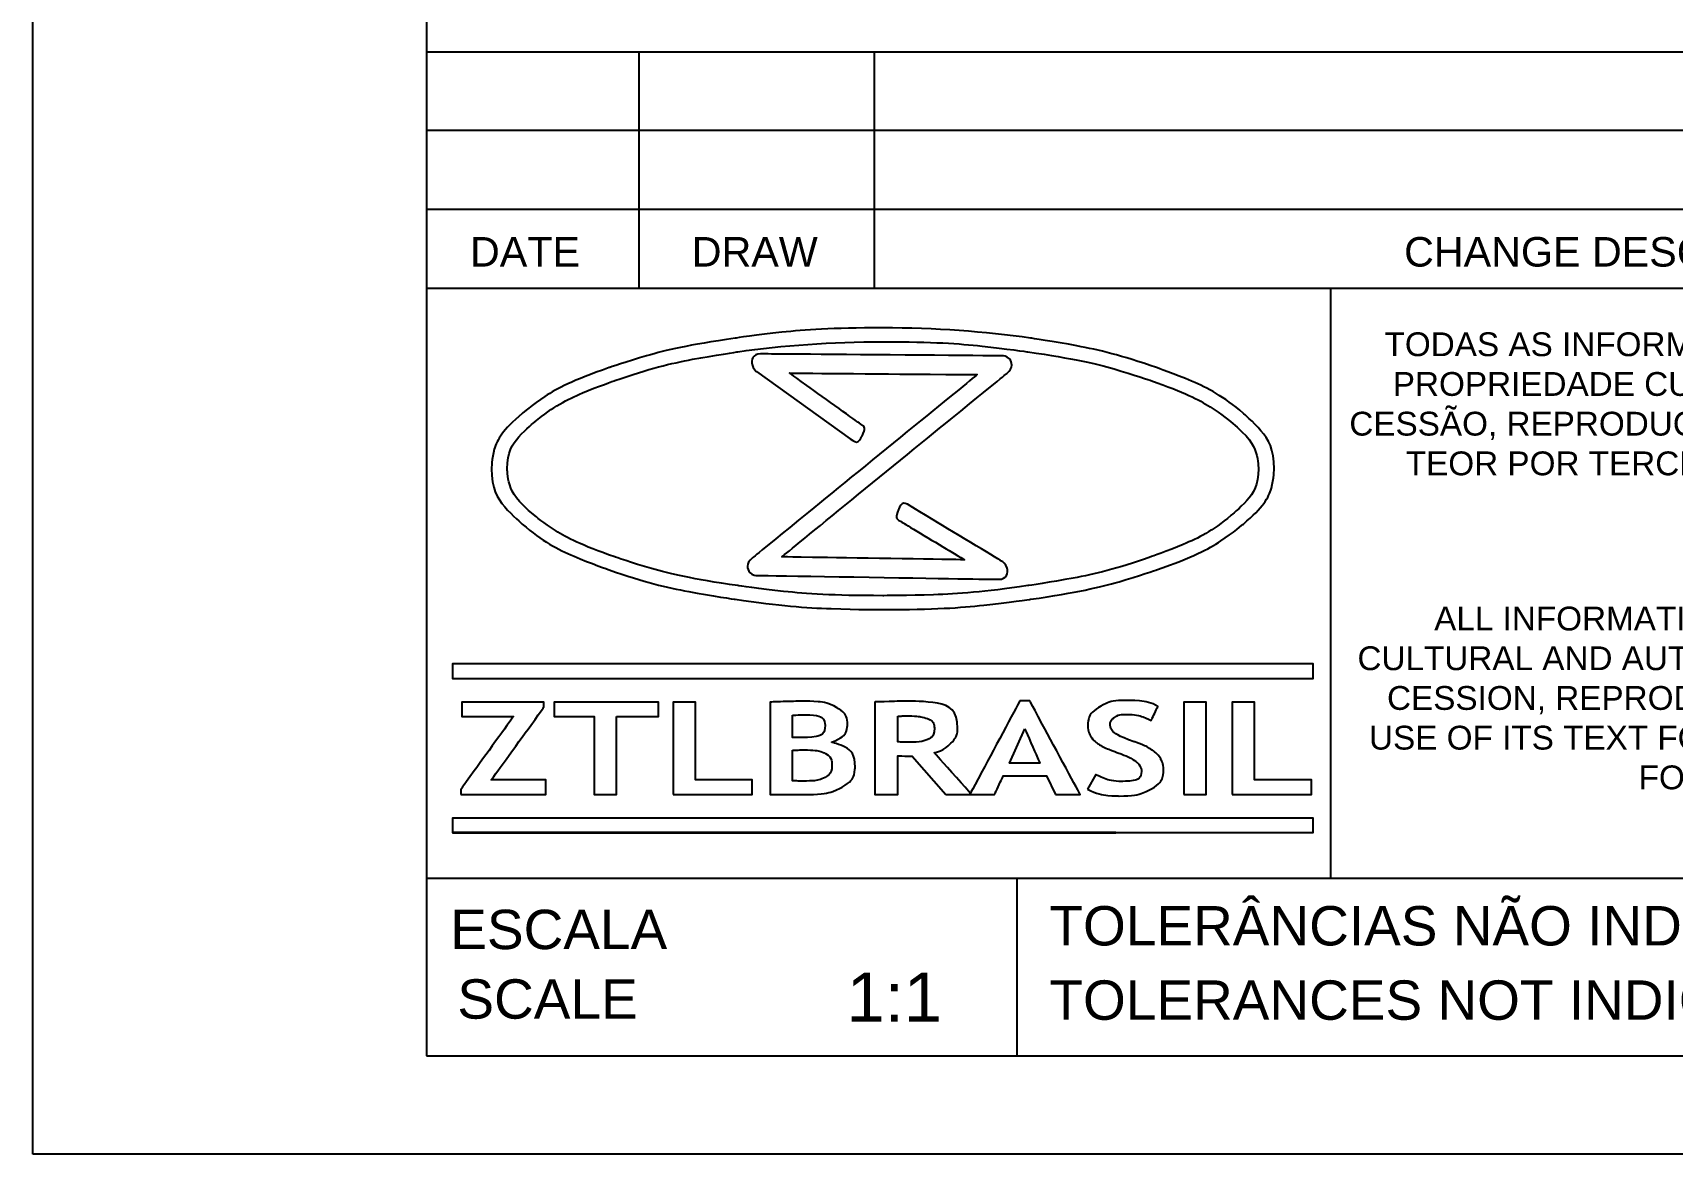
# Model space of a CAD drawing. Header units: millimetres. Extents: x 4492 to 4709, y 1173 to 1477.
# Drawn here: x 4491.7 to 4581.7, y 1173.3 to 1234.8 of the extents above; entities that cross this region are included whole.
import ezdxf
from ezdxf.enums import TextEntityAlignment as Align

# ---------------------------------------------------------------- set-up
doc = ezdxf.new("R2010")
doc.units = ezdxf.units.MM
doc.linetypes.add('ACAD_ISO02W100', pattern=[15, 12, -3])
doc.layers.add('AM_8', color=40, linetype='ACAD_ISO02W100', lineweight=35)
doc.layers.add('Camada 1', color=7, linetype='Continuous')
doc.styles.get("Standard").update_dxf_attribs({"font": 'arial.ttf'})

msp = doc.modelspace()

# ---------------------------------------------------------------- linework, layer by layer
at = {"color": 135, "lineweight": 25}
for p, q in [((4491.716, 1173.271), (4491.716, 1476.751)), ((4708.796, 1173.271), (4491.716, 1173.271))]:
    msp.add_line(p, q, dxfattribs=at)
for p, q in [((4513.316, 1471.351), (4513.316, 1178.671)), ((4513.316, 1233.751), (4703.396, 1233.751)), ((4513.316, 1233.751), (4513.316, 1178.671)), ((4513.316, 1233.751), (4650.744, 1233.751)), ((4524.983, 1220.791), (4524.983, 1233.751)), ((4537.913, 1220.791), (4537.913, 1233.751)), ((4650.744, 1229.431), (4513.316, 1229.431)), ((4513.316, 1225.111), (4650.744, 1225.111)), ((4513.316, 1220.791), (4627.796, 1220.791)), ((4562.924, 1220.791), (4562.924, 1188.391)), ((4627.796, 1188.391), (4513.316, 1188.391)), ((4545.716, 1188.391), (4545.716, 1178.671)), ((4513.316, 1178.671), (4703.396, 1178.671)), ((4513.316, 1178.671), (4703.396, 1178.671))]:
    msp.add_line(p, q)
at = {"layer": 'AM_8', "color": 0, "linetype": 'Continuous'}
msp.add_line((4514.746, 1190.918), (4551.147, 1190.918), dxfattribs=at)
at = {"layer": 'Camada 1'}
for points, knots in [([(4538.363, 1218.603), (4541.23, 1218.603), (4543.969, 1218.402), (4546.472, 1218.039), (4546.472, 1218.039), (4549.073, 1217.661), (4551.419, 1217.107), (4553.386, 1216.421), (4553.386, 1216.421), (4555.406, 1215.716), (4557.036, 1214.865), (4558.15, 1213.913), (4558.15, 1213.913), (4559.235, 1212.986), (4559.834, 1211.961), (4559.834, 1210.877), (4559.834, 1210.877), (4559.834, 1209.793), (4559.235, 1208.767), (4558.15, 1207.84), (4558.15, 1207.84), (4557.036, 1206.888), (4555.406, 1206.038), (4553.386, 1205.333), (4553.386, 1205.333), (4551.419, 1204.646), (4549.073, 1204.092), (4546.472, 1203.714), (4546.472, 1203.714), (4543.969, 1203.351), (4541.23, 1203.15), (4538.363, 1203.15), (4538.363, 1203.15), (4535.496, 1203.15), (4532.757, 1203.351), (4530.254, 1203.714), (4530.254, 1203.714), (4527.653, 1204.092), (4525.307, 1204.646), (4523.34, 1205.333), (4523.34, 1205.333), (4521.32, 1206.038), (4519.69, 1206.888), (4518.576, 1207.84), (4518.576, 1207.84), (4517.491, 1208.767), (4516.892, 1209.793), (4516.892, 1210.877), (4516.892, 1210.877), (4516.892, 1211.961), (4517.491, 1212.986), (4518.576, 1213.913), (4518.576, 1213.913), (4519.69, 1214.865), (4521.32, 1215.716), (4523.34, 1216.421), (4523.34, 1216.421), (4525.307, 1217.107), (4527.653, 1217.661), (4530.254, 1218.039), (4530.254, 1218.039), (4532.757, 1218.402), (4535.496, 1218.603), (4538.363, 1218.603)], [0, 0, 0, 0, 0.058824, 0.058824, 0.058824, 0.088235, 0.117647, 0.117647, 0.117647, 0.147059, 0.176471, 0.176471, 0.176471, 0.205882, 0.235294, 0.235294, 0.235294, 0.264706, 0.294118, 0.294118, 0.294118, 0.323529, 0.352941, 0.352941, 0.352941, 0.382353, 0.411765, 0.411765, 0.411765, 0.441176, 0.470588, 0.470588, 0.470588, 0.5, 0.529412, 0.529412, 0.529412, 0.558824, 0.588235, 0.588235, 0.588235, 0.617647, 0.647059, 0.647059, 0.647059, 0.676471, 0.705882, 0.705882, 0.705882, 0.735294, 0.764706, 0.764706, 0.764706, 0.794118, 0.823529, 0.823529, 0.823529, 0.852941, 0.882353, 0.882353, 0.882353, 0.941176, 1, 1, 1, 1]), ([(4538.363, 1217.841), (4535.547, 1217.841), (4532.859, 1217.645), (4530.409, 1217.29), (4530.409, 1217.29), (4527.862, 1216.921), (4525.57, 1216.381), (4523.653, 1215.712), (4523.653, 1215.712), (4521.787, 1215.061), (4520.284, 1214.292), (4519.26, 1213.447), (4519.26, 1213.447), (4518.288, 1212.645), (4517.752, 1211.776), (4517.752, 1210.877), (4517.752, 1210.877), (4517.752, 1209.977), (4518.288, 1209.109), (4519.26, 1208.307), (4519.26, 1208.307), (4520.284, 1207.461), (4521.787, 1206.692), (4523.653, 1206.041), (4523.653, 1206.041), (4525.57, 1205.372), (4527.862, 1204.832), (4530.408, 1204.463), (4530.408, 1204.463), (4532.859, 1204.108), (4535.546, 1203.912), (4538.363, 1203.912), (4538.363, 1203.912), (4541.18, 1203.912), (4543.867, 1204.108), (4546.317, 1204.463), (4546.317, 1204.463), (4548.864, 1204.832), (4551.155, 1205.372), (4553.073, 1206.041), (4553.073, 1206.041), (4554.938, 1206.692), (4556.442, 1207.461), (4557.466, 1208.307), (4557.466, 1208.307), (4558.437, 1209.109), (4558.974, 1209.977), (4558.974, 1210.877), (4558.974, 1210.877), (4558.974, 1211.776), (4558.437, 1212.645), (4557.466, 1213.447), (4557.466, 1213.447), (4556.442, 1214.292), (4554.938, 1215.061), (4553.073, 1215.712), (4553.073, 1215.712), (4551.155, 1216.381), (4548.864, 1216.921), (4546.317, 1217.29), (4546.317, 1217.29), (4543.867, 1217.645), (4541.179, 1217.841), (4538.363, 1217.841)], [0, 0, 0, 0, 0.058824, 0.058824, 0.058824, 0.088235, 0.117647, 0.117647, 0.117647, 0.147059, 0.176471, 0.176471, 0.176471, 0.205882, 0.235294, 0.235294, 0.235294, 0.264706, 0.294118, 0.294118, 0.294118, 0.323529, 0.352941, 0.352941, 0.352941, 0.382353, 0.411765, 0.411765, 0.411765, 0.441176, 0.470588, 0.470588, 0.470588, 0.5, 0.529412, 0.529412, 0.529412, 0.558824, 0.588235, 0.588235, 0.588235, 0.617647, 0.647059, 0.647059, 0.647059, 0.676471, 0.705882, 0.705882, 0.705882, 0.735294, 0.764706, 0.764706, 0.764706, 0.794118, 0.823529, 0.823529, 0.823529, 0.852941, 0.882353, 0.882353, 0.882353, 0.941176, 1, 1, 1, 1]), ([(4536.577, 1212.522), (4536.577, 1212.522), (4531.433, 1216.208), (4531.433, 1216.208), (4531.433, 1216.208), (4531.05, 1216.482), (4531.205, 1217.179), (4531.657, 1217.175), (4531.657, 1217.175), (4531.657, 1217.175), (4544.942, 1217.068), (4544.942, 1217.068), (4544.942, 1217.068), (4545.378, 1217.065), (4545.54, 1216.407), (4545.184, 1216.117), (4545.184, 1216.117), (4545.184, 1216.117), (4532.816, 1206.041), (4532.816, 1206.041), (4532.816, 1206.041), (4532.816, 1206.041), (4542.84, 1205.88), (4542.84, 1205.88), (4542.84, 1205.88), (4542.84, 1205.88), (4539.468, 1207.911), (4539.468, 1207.911), (4539.468, 1207.911), (4539.247, 1208.045), (4539.025, 1208.178), (4539.218, 1208.641), (4539.218, 1208.641), (4539.412, 1209.105), (4539.634, 1208.971), (4539.855, 1208.838), (4539.855, 1208.838), (4539.855, 1208.838), (4544.91, 1205.793), (4544.91, 1205.793), (4544.91, 1205.793), (4545.323, 1205.543), (4545.177, 1204.802), (4544.711, 1204.809), (4544.711, 1204.809), (4544.711, 1204.809), (4531.427, 1205.023), (4531.427, 1205.023), (4531.427, 1205.023), (4530.991, 1205.03), (4530.832, 1205.685), (4531.187, 1205.974), (4531.187, 1205.974), (4531.187, 1205.974), (4543.542, 1216.039), (4543.542, 1216.039), (4543.542, 1216.039), (4543.542, 1216.039), (4533.245, 1216.122), (4533.245, 1216.122), (4533.245, 1216.122), (4533.245, 1216.122), (4537.021, 1213.416), (4537.021, 1213.416), (4537.021, 1213.416), (4537.232, 1213.265), (4537.442, 1213.114), (4537.22, 1212.667), (4537.22, 1212.667), (4536.998, 1212.22), (4536.788, 1212.371), (4536.577, 1212.522)], [0, 0, 0, 0, 0.052632, 0.052632, 0.052632, 0.078947, 0.105263, 0.105263, 0.105263, 0.131579, 0.157895, 0.157895, 0.157895, 0.184211, 0.210526, 0.210526, 0.210526, 0.236842, 0.263158, 0.263158, 0.263158, 0.289474, 0.315789, 0.315789, 0.315789, 0.342105, 0.368421, 0.368421, 0.368421, 0.394737, 0.421053, 0.421053, 0.421053, 0.447368, 0.473684, 0.473684, 0.473684, 0.5, 0.526316, 0.526316, 0.526316, 0.552632, 0.578947, 0.578947, 0.578947, 0.605263, 0.631579, 0.631579, 0.631579, 0.657895, 0.684211, 0.684211, 0.684211, 0.710526, 0.736842, 0.736842, 0.736842, 0.763158, 0.789474, 0.789474, 0.789474, 0.815789, 0.842105, 0.842105, 0.842105, 0.868421, 0.894737, 0.894737, 0.894737, 0.947368, 1, 1, 1, 1]), ([(4514.838, 1200.169), (4514.838, 1200.169), (4561.887, 1200.169), (4561.887, 1200.169), (4561.887, 1200.169), (4561.887, 1200.169), (4561.98, 1200.169), (4561.98, 1200.169), (4561.98, 1200.169), (4561.98, 1200.169), (4561.98, 1200.076), (4561.98, 1200.076), (4561.98, 1200.076), (4561.98, 1200.076), (4561.98, 1199.464), (4561.98, 1199.464), (4561.98, 1199.464), (4561.98, 1199.464), (4561.98, 1199.372), (4561.98, 1199.372), (4561.98, 1199.372), (4561.98, 1199.372), (4561.887, 1199.372), (4561.887, 1199.372), (4561.887, 1199.372), (4561.887, 1199.372), (4514.838, 1199.372), (4514.838, 1199.372), (4514.838, 1199.372), (4514.838, 1199.372), (4514.746, 1199.372), (4514.746, 1199.372), (4514.746, 1199.372), (4514.746, 1199.372), (4514.746, 1199.464), (4514.746, 1199.464), (4514.746, 1199.464), (4514.746, 1199.464), (4514.746, 1200.076), (4514.746, 1200.076), (4514.746, 1200.076), (4514.746, 1200.076), (4514.746, 1200.169), (4514.746, 1200.169), (4514.746, 1200.169), (4514.746, 1200.169), (4514.838, 1200.169), (4514.838, 1200.169)], [0, 0, 0, 0, 0.076923, 0.076923, 0.076923, 0.115385, 0.153846, 0.153846, 0.153846, 0.192308, 0.230769, 0.230769, 0.230769, 0.269231, 0.307692, 0.307692, 0.307692, 0.346154, 0.384615, 0.384615, 0.384615, 0.423077, 0.461538, 0.461538, 0.461538, 0.5, 0.538462, 0.538462, 0.538462, 0.576923, 0.615385, 0.615385, 0.615385, 0.653846, 0.692308, 0.692308, 0.692308, 0.730769, 0.769231, 0.769231, 0.769231, 0.807692, 0.846154, 0.846154, 0.846154, 0.923077, 1, 1, 1, 1]), ([(4515.214, 1193.008), (4515.214, 1193.008), (4515.214, 1193.299), (4515.214, 1193.299), (4515.214, 1193.299), (4515.214, 1193.299), (4518.092, 1197.279), (4518.092, 1197.279), (4518.092, 1197.279), (4518.092, 1197.279), (4515.263, 1197.279), (4515.263, 1197.279), (4515.263, 1197.279), (4515.263, 1197.279), (4515.263, 1198.079), (4515.263, 1198.079), (4515.263, 1198.079), (4515.263, 1198.079), (4519.761, 1198.079), (4519.761, 1198.079), (4519.761, 1198.079), (4519.761, 1198.079), (4519.761, 1197.789), (4519.761, 1197.789), (4519.761, 1197.789), (4519.761, 1197.789), (4516.874, 1193.808), (4516.874, 1193.808), (4516.874, 1193.808), (4516.874, 1193.808), (4519.864, 1193.808), (4519.864, 1193.808), (4519.864, 1193.808), (4519.864, 1193.808), (4519.864, 1193.008), (4519.864, 1193.008), (4519.864, 1193.008), (4519.864, 1193.008), (4515.214, 1193.008), (4515.214, 1193.008)], [0, 0, 0, 0, 0.090909, 0.090909, 0.090909, 0.136364, 0.181818, 0.181818, 0.181818, 0.227273, 0.272727, 0.272727, 0.272727, 0.318182, 0.363636, 0.363636, 0.363636, 0.409091, 0.454545, 0.454545, 0.454545, 0.5, 0.545455, 0.545455, 0.545455, 0.590909, 0.636364, 0.636364, 0.636364, 0.681818, 0.727273, 0.727273, 0.727273, 0.772727, 0.818182, 0.818182, 0.818182, 0.909091, 1, 1, 1, 1]), ([(4523.755, 1197.279), (4523.755, 1197.279), (4523.755, 1193.008), (4523.755, 1193.008), (4523.755, 1193.008), (4523.755, 1193.008), (4522.53, 1193.008), (4522.53, 1193.008), (4522.53, 1193.008), (4522.53, 1193.008), (4522.53, 1197.279), (4522.53, 1197.279), (4522.53, 1197.279), (4522.53, 1197.279), (4520.335, 1197.279), (4520.335, 1197.279), (4520.335, 1197.279), (4520.335, 1197.279), (4520.335, 1198.079), (4520.335, 1198.079), (4520.335, 1198.079), (4520.335, 1198.079), (4526.048, 1198.079), (4526.048, 1198.079), (4526.048, 1198.079), (4526.048, 1198.079), (4526.048, 1197.279), (4526.048, 1197.279), (4526.048, 1197.279), (4526.048, 1197.279), (4523.755, 1197.279), (4523.755, 1197.279)], [0, 0, 0, 0, 0.111111, 0.111111, 0.111111, 0.166667, 0.222222, 0.222222, 0.222222, 0.277778, 0.333333, 0.333333, 0.333333, 0.388889, 0.444444, 0.444444, 0.444444, 0.5, 0.555556, 0.555556, 0.555556, 0.611111, 0.666667, 0.666667, 0.666667, 0.722222, 0.777778, 0.777778, 0.777778, 0.888889, 1, 1, 1, 1]), ([(4526.849, 1193.008), (4526.849, 1193.008), (4526.849, 1198.079), (4526.849, 1198.079), (4526.849, 1198.079), (4526.849, 1198.079), (4528.074, 1198.079), (4528.074, 1198.079), (4528.074, 1198.079), (4528.074, 1198.079), (4528.074, 1193.808), (4528.074, 1193.808), (4528.074, 1193.808), (4528.074, 1193.808), (4531.193, 1193.808), (4531.193, 1193.808), (4531.193, 1193.808), (4531.193, 1193.808), (4531.193, 1193.008), (4531.193, 1193.008), (4531.193, 1193.008), (4531.193, 1193.008), (4526.849, 1193.008), (4526.849, 1193.008)], [0, 0, 0, 0, 0.142857, 0.142857, 0.142857, 0.214286, 0.285714, 0.285714, 0.285714, 0.357143, 0.428571, 0.428571, 0.428571, 0.5, 0.571429, 0.571429, 0.571429, 0.642857, 0.714286, 0.714286, 0.714286, 0.857143, 1, 1, 1, 1]), ([(4534.291, 1193.008), (4534.291, 1193.008), (4532.18, 1193.008), (4532.18, 1193.008), (4532.18, 1193.008), (4532.18, 1193.008), (4532.18, 1198.076), (4532.18, 1198.076), (4532.18, 1198.076), (4533.111, 1198.107), (4533.762, 1198.124), (4534.135, 1198.124), (4534.135, 1198.124), (4534.852, 1198.124), (4535.412, 1198.012), (4535.815, 1197.786), (4535.815, 1197.786), (4536.219, 1197.562), (4536.42, 1197.24), (4536.42, 1196.823), (4536.42, 1196.823), (4536.42, 1196.422), (4536.13, 1196.104), (4535.553, 1195.871), (4535.553, 1195.871), (4536.41, 1195.651), (4536.84, 1195.199), (4536.84, 1194.513), (4536.84, 1194.513), (4536.84, 1194.053), (4536.602, 1193.686), (4536.129, 1193.415), (4536.129, 1193.415), (4535.655, 1193.144), (4535.042, 1193.008), (4534.291, 1193.008)], [0, 0, 0, 0, 0.1, 0.1, 0.1, 0.15, 0.2, 0.2, 0.2, 0.25, 0.3, 0.3, 0.3, 0.35, 0.4, 0.4, 0.4, 0.45, 0.5, 0.5, 0.5, 0.55, 0.6, 0.6, 0.6, 0.65, 0.7, 0.7, 0.7, 0.75, 0.8, 0.8, 0.8, 0.9, 1, 1, 1, 1]), ([(4541.813, 1193.008), (4541.813, 1193.008), (4539.972, 1195.102), (4539.972, 1195.102), (4539.972, 1195.102), (4539.787, 1195.104), (4539.528, 1195.112), (4539.193, 1195.127), (4539.193, 1195.127), (4539.193, 1195.127), (4539.193, 1193.008), (4539.193, 1193.008), (4539.193, 1193.008), (4539.193, 1193.008), (4537.922, 1193.008), (4537.922, 1193.008), (4537.922, 1193.008), (4537.922, 1193.008), (4537.922, 1198.079), (4537.922, 1198.079), (4537.922, 1198.079), (4537.991, 1198.079), (4538.256, 1198.088), (4538.719, 1198.105), (4538.719, 1198.105), (4539.18, 1198.123), (4539.552, 1198.131), (4539.835, 1198.131), (4539.835, 1198.131), (4541.587, 1198.131), (4542.464, 1197.633), (4542.464, 1196.635), (4542.464, 1196.635), (4542.464, 1196.335), (4542.342, 1196.062), (4542.1, 1195.815), (4542.1, 1195.815), (4541.859, 1195.569), (4541.554, 1195.395), (4541.187, 1195.293), (4541.187, 1195.293), (4541.187, 1195.293), (4543.226, 1193.008), (4543.226, 1193.008), (4543.226, 1193.008), (4543.226, 1193.008), (4541.813, 1193.008), (4541.813, 1193.008)], [0, 0, 0, 0, 0.076923, 0.076923, 0.076923, 0.115385, 0.153846, 0.153846, 0.153846, 0.192308, 0.230769, 0.230769, 0.230769, 0.269231, 0.307692, 0.307692, 0.307692, 0.346154, 0.384615, 0.384615, 0.384615, 0.423077, 0.461538, 0.461538, 0.461538, 0.5, 0.538462, 0.538462, 0.538462, 0.576923, 0.615385, 0.615385, 0.615385, 0.653846, 0.692308, 0.692308, 0.692308, 0.730769, 0.769231, 0.769231, 0.769231, 0.807692, 0.846154, 0.846154, 0.846154, 0.923077, 1, 1, 1, 1]), ([(4547.842, 1193.008), (4547.842, 1193.008), (4547.339, 1194.036), (4547.339, 1194.036), (4547.339, 1194.036), (4547.339, 1194.036), (4544.974, 1194.036), (4544.974, 1194.036), (4544.974, 1194.036), (4544.974, 1194.036), (4544.493, 1193.008), (4544.493, 1193.008), (4544.493, 1193.008), (4544.493, 1193.008), (4543.133, 1193.008), (4543.133, 1193.008), (4543.133, 1193.008), (4543.133, 1193.008), (4545.884, 1198.149), (4545.884, 1198.149), (4545.884, 1198.149), (4545.884, 1198.149), (4546.421, 1198.149), (4546.421, 1198.149), (4546.421, 1198.149), (4546.421, 1198.149), (4549.194, 1193.008), (4549.194, 1193.008), (4549.194, 1193.008), (4549.194, 1193.008), (4547.842, 1193.008), (4547.842, 1193.008)], [0, 0, 0, 0, 0.111111, 0.111111, 0.111111, 0.166667, 0.222222, 0.222222, 0.222222, 0.277778, 0.333333, 0.333333, 0.333333, 0.388889, 0.444444, 0.444444, 0.444444, 0.5, 0.555556, 0.555556, 0.555556, 0.611111, 0.666667, 0.666667, 0.666667, 0.722222, 0.777778, 0.777778, 0.777778, 0.888889, 1, 1, 1, 1]), ([(4549.594, 1193.288), (4549.594, 1193.288), (4550.048, 1194.095), (4550.048, 1194.095), (4550.048, 1194.095), (4550.53, 1193.846), (4551.006, 1193.722), (4551.474, 1193.722), (4551.474, 1193.722), (4552.194, 1193.722), (4552.553, 1193.906), (4552.553, 1194.275), (4552.553, 1194.275), (4552.553, 1194.449), (4552.468, 1194.613), (4552.299, 1194.77), (4552.299, 1194.77), (4552.13, 1194.927), (4551.779, 1195.103), (4551.251, 1195.298), (4551.251, 1195.298), (4550.721, 1195.493), (4550.365, 1195.654), (4550.181, 1195.779), (4550.181, 1195.779), (4549.998, 1195.905), (4549.857, 1196.054), (4549.757, 1196.228), (4549.757, 1196.228), (4549.659, 1196.4), (4549.609, 1196.592), (4549.609, 1196.802), (4549.609, 1196.802), (4549.609, 1197.194), (4549.805, 1197.519), (4550.196, 1197.778), (4550.196, 1197.778), (4550.586, 1198.037), (4551.088, 1198.165), (4551.701, 1198.165), (4551.701, 1198.165), (4552.498, 1198.165), (4553.083, 1198.056), (4553.458, 1197.837), (4553.458, 1197.837), (4553.458, 1197.837), (4553.085, 1197.062), (4553.085, 1197.062), (4553.085, 1197.062), (4552.656, 1197.288), (4552.201, 1197.401), (4551.725, 1197.401), (4551.725, 1197.401), (4551.442, 1197.401), (4551.223, 1197.346), (4551.067, 1197.237), (4551.067, 1197.237), (4550.911, 1197.127), (4550.834, 1196.984), (4550.834, 1196.809), (4550.834, 1196.809), (4550.834, 1196.518), (4551.271, 1196.216), (4552.148, 1195.902), (4552.148, 1195.902), (4552.609, 1195.736), (4552.942, 1195.583), (4553.146, 1195.443), (4553.146, 1195.443), (4553.35, 1195.304), (4553.506, 1195.141), (4553.612, 1194.955), (4553.612, 1194.955), (4553.72, 1194.77), (4553.773, 1194.562), (4553.773, 1194.334), (4553.773, 1194.334), (4553.773, 1193.923), (4553.553, 1193.585), (4553.111, 1193.32), (4553.111, 1193.32), (4552.67, 1193.054), (4552.078, 1192.922), (4551.337, 1192.922), (4551.337, 1192.922), (4550.694, 1192.922), (4550.114, 1193.044), (4549.594, 1193.288)], [0, 0, 0, 0, 0.043478, 0.043478, 0.043478, 0.065217, 0.086957, 0.086957, 0.086957, 0.108696, 0.130435, 0.130435, 0.130435, 0.152174, 0.173913, 0.173913, 0.173913, 0.195652, 0.217391, 0.217391, 0.217391, 0.23913, 0.26087, 0.26087, 0.26087, 0.282609, 0.304348, 0.304348, 0.304348, 0.326087, 0.347826, 0.347826, 0.347826, 0.369565, 0.391304, 0.391304, 0.391304, 0.413043, 0.434783, 0.434783, 0.434783, 0.456522, 0.478261, 0.478261, 0.478261, 0.5, 0.521739, 0.521739, 0.521739, 0.543478, 0.565217, 0.565217, 0.565217, 0.586957, 0.608696, 0.608696, 0.608696, 0.630435, 0.652174, 0.652174, 0.652174, 0.673913, 0.695652, 0.695652, 0.695652, 0.717391, 0.73913, 0.73913, 0.73913, 0.76087, 0.782609, 0.782609, 0.782609, 0.804348, 0.826087, 0.826087, 0.826087, 0.847826, 0.869565, 0.869565, 0.869565, 0.891304, 0.913043, 0.913043, 0.913043, 0.956522, 1, 1, 1, 1]), ([(4554.879, 1193.008), (4554.879, 1193.008), (4554.879, 1198.079), (4554.879, 1198.079), (4554.879, 1198.079), (4554.879, 1198.079), (4556.104, 1198.079), (4556.104, 1198.079), (4556.104, 1198.079), (4556.104, 1198.079), (4556.104, 1193.008), (4556.104, 1193.008), (4556.104, 1193.008), (4556.104, 1193.008), (4554.879, 1193.008), (4554.879, 1193.008)], [0, 0, 0, 0, 0.2, 0.2, 0.2, 0.3, 0.4, 0.4, 0.4, 0.5, 0.6, 0.6, 0.6, 0.8, 1, 1, 1, 1]), ([(4557.54, 1193.008), (4557.54, 1193.008), (4557.54, 1198.079), (4557.54, 1198.079), (4557.54, 1198.079), (4557.54, 1198.079), (4558.766, 1198.079), (4558.766, 1198.079), (4558.766, 1198.079), (4558.766, 1198.079), (4558.766, 1193.808), (4558.766, 1193.808), (4558.766, 1193.808), (4558.766, 1193.808), (4561.885, 1193.808), (4561.885, 1193.808), (4561.885, 1193.808), (4561.885, 1193.808), (4561.885, 1193.008), (4561.885, 1193.008), (4561.885, 1193.008), (4561.885, 1193.008), (4557.54, 1193.008), (4557.54, 1193.008)], [0, 0, 0, 0, 0.142857, 0.142857, 0.142857, 0.214286, 0.285714, 0.285714, 0.285714, 0.357143, 0.428571, 0.428571, 0.428571, 0.5, 0.571429, 0.571429, 0.571429, 0.642857, 0.714286, 0.714286, 0.714286, 0.857143, 1, 1, 1, 1]), ([(4533.405, 1197.356), (4533.405, 1197.356), (4533.405, 1196.14), (4533.405, 1196.14), (4533.405, 1196.14), (4533.593, 1196.132), (4533.791, 1196.127), (4533.999, 1196.127), (4533.999, 1196.127), (4534.796, 1196.127), (4535.195, 1196.347), (4535.195, 1196.788), (4535.195, 1196.788), (4535.195, 1197.178), (4534.833, 1197.373), (4534.108, 1197.373), (4534.108, 1197.373), (4533.917, 1197.373), (4533.682, 1197.367), (4533.405, 1197.356)], [0, 0, 0, 0, 0.166667, 0.166667, 0.166667, 0.25, 0.333333, 0.333333, 0.333333, 0.416667, 0.5, 0.5, 0.5, 0.583333, 0.666667, 0.666667, 0.666667, 0.833333, 1, 1, 1, 1]), ([(4539.193, 1197.297), (4539.193, 1197.297), (4539.193, 1195.889), (4539.193, 1195.889), (4539.193, 1195.889), (4539.42, 1195.875), (4539.594, 1195.867), (4539.713, 1195.867), (4539.713, 1195.867), (4540.224, 1195.867), (4540.599, 1195.921), (4540.835, 1196.027), (4540.835, 1196.027), (4541.073, 1196.133), (4541.192, 1196.339), (4541.192, 1196.646), (4541.192, 1196.646), (4541.192, 1196.895), (4541.065, 1197.07), (4540.809, 1197.168), (4540.809, 1197.168), (4540.555, 1197.268), (4540.155, 1197.317), (4539.608, 1197.317), (4539.608, 1197.317), (4539.476, 1197.317), (4539.338, 1197.311), (4539.193, 1197.297)], [0, 0, 0, 0, 0.125, 0.125, 0.125, 0.1875, 0.25, 0.25, 0.25, 0.3125, 0.375, 0.375, 0.375, 0.4375, 0.5, 0.5, 0.5, 0.5625, 0.625, 0.625, 0.625, 0.6875, 0.75, 0.75, 0.75, 0.875, 1, 1, 1, 1]), ([(4546.152, 1196.598), (4546.152, 1196.598), (4545.322, 1194.725), (4545.322, 1194.725), (4545.322, 1194.725), (4545.322, 1194.725), (4546.98, 1194.725), (4546.98, 1194.725), (4546.98, 1194.725), (4546.98, 1194.725), (4546.152, 1196.598), (4546.152, 1196.598)], [0, 0, 0, 0, 0.25, 0.25, 0.25, 0.375, 0.5, 0.5, 0.5, 0.75, 1, 1, 1, 1]), ([(4533.405, 1195.439), (4533.405, 1195.439), (4533.405, 1193.763), (4533.405, 1193.763), (4533.405, 1193.763), (4533.653, 1193.747), (4533.854, 1193.738), (4534.008, 1193.738), (4534.008, 1193.738), (4534.555, 1193.738), (4534.952, 1193.807), (4535.198, 1193.943), (4535.198, 1193.943), (4535.444, 1194.079), (4535.568, 1194.305), (4535.568, 1194.621), (4535.568, 1194.621), (4535.568, 1194.909), (4535.454, 1195.12), (4535.224, 1195.251), (4535.224, 1195.251), (4534.994, 1195.383), (4534.593, 1195.448), (4534.023, 1195.448), (4534.023, 1195.448), (4533.904, 1195.448), (4533.698, 1195.446), (4533.405, 1195.439)], [0, 0, 0, 0, 0.125, 0.125, 0.125, 0.1875, 0.25, 0.25, 0.25, 0.3125, 0.375, 0.375, 0.375, 0.4375, 0.5, 0.5, 0.5, 0.5625, 0.625, 0.625, 0.625, 0.6875, 0.75, 0.75, 0.75, 0.875, 1, 1, 1, 1]), ([(4514.838, 1191.715), (4514.838, 1191.715), (4561.887, 1191.715), (4561.887, 1191.715), (4561.887, 1191.715), (4561.887, 1191.715), (4561.98, 1191.715), (4561.98, 1191.715), (4561.98, 1191.715), (4561.98, 1191.715), (4561.98, 1191.623), (4561.98, 1191.623), (4561.98, 1191.623), (4561.98, 1191.623), (4561.98, 1191.01), (4561.98, 1191.01), (4561.98, 1191.01), (4561.98, 1191.01), (4561.98, 1190.918), (4561.98, 1190.918), (4561.98, 1190.918), (4561.98, 1190.918), (4561.887, 1190.918), (4561.887, 1190.918), (4561.887, 1190.918), (4561.887, 1190.918), (4514.838, 1190.918), (4514.838, 1190.918), (4514.838, 1190.918), (4514.838, 1190.918), (4514.746, 1190.918), (4514.746, 1190.918), (4514.746, 1190.918), (4514.746, 1190.918), (4514.746, 1191.01), (4514.746, 1191.01), (4514.746, 1191.01), (4514.746, 1191.01), (4514.746, 1191.623), (4514.746, 1191.623), (4514.746, 1191.623), (4514.746, 1191.623), (4514.746, 1191.715), (4514.746, 1191.715), (4514.746, 1191.715), (4514.746, 1191.715), (4514.838, 1191.715), (4514.838, 1191.715)], [0, 0, 0, 0, 0.076923, 0.076923, 0.076923, 0.115385, 0.153846, 0.153846, 0.153846, 0.192308, 0.230769, 0.230769, 0.230769, 0.269231, 0.307692, 0.307692, 0.307692, 0.346154, 0.384615, 0.384615, 0.384615, 0.423077, 0.461538, 0.461538, 0.461538, 0.5, 0.538462, 0.538462, 0.538462, 0.576923, 0.615385, 0.615385, 0.615385, 0.653846, 0.692308, 0.692308, 0.692308, 0.730769, 0.769231, 0.769231, 0.769231, 0.807692, 0.846154, 0.846154, 0.846154, 0.923077, 1, 1, 1, 1])]:
    msp.add_open_spline(points, degree=3, knots=knots, dxfattribs=at)

# ---------------------------------------------------------------- texts
for s, height, p in [('DATE', 1.62, (4515.708, 1221.967)), ('DRAW', 1.62, (4527.878, 1221.967)), ('CHANGE DESCRIPTION', 1.62, (4566.967, 1221.967)), ('ESCALA', 2.16, (4514.625, 1184.522)), ('TOLERÂNCIAS NÃO INDICADAS CONF. DIN-7168:', 2.16, (4547.505, 1184.723)), ('SCALE', 2.16, (4515.015, 1180.706)), ('TOLERANCES NOT INDICATED AS DIN-7168', 2.16, (4547.505, 1180.646))]:
    msp.add_text(s, height=height).set_placement(p)
at = {"linetype": 'Continuous', "char_height": 1.3068, "attachment_point": 1}
for s, width, insert in [('\\pi2.2987;TODAS AS INFORMAÇÕES CONTIDAS NESTE DOCUMENTO SÃO DE \\P\\pi2.7511;PROPRIEDADE CULTURAL E AUTORAL DA ZTL , SENDO VETADO A \\P\\pi0.36611;CESSÃO, REPRODUÇÃO, TRANSMISSÃO E DIVULGAÇÃO E USO DE SEU \\P\\pi3.4624;TEOR POR TERCEIROS, SOB PENA DA SANÇÕES PREVISTAS NA \\P\\pi21.949;LEGISLAÇÃO VIGENTE.', 64.20028, (4563.596, 1218.359)), ('\\pi4.2925;ALL INFORMATION CONTAINED IN THIS DOCUMENT ARE OF \\P\\pi0.08239;CULTURAL AND AUTHORIAL PROPERTY OF ZTL, BEING  VETOED THE \\P\\pi1.7056;CESSION, REPRODUCTION,TRANSMISSION AND SPREADING AND \\P\\pi0.71796;USE OF ITS TEXT FOR THIRD, UNDER PENALTY OF THE SANCTIONS \\P\\pi15.511;FORESEEN IN THE CURRENT LAW.', 61.64945, (4564.325, 1203.311))]:
    msp.add_mtext_dynamic_manual_height_columns(s, width=width, gutter_width=12.5, heights=[0], dxfattribs=dict(at, insert=insert))
msp.add_attdef('1:1', text='', height=2.7).set_placement((4538.994, 1181.887), align=Align.MIDDLE_CENTER)

doc.saveas('drawing.dxf')
